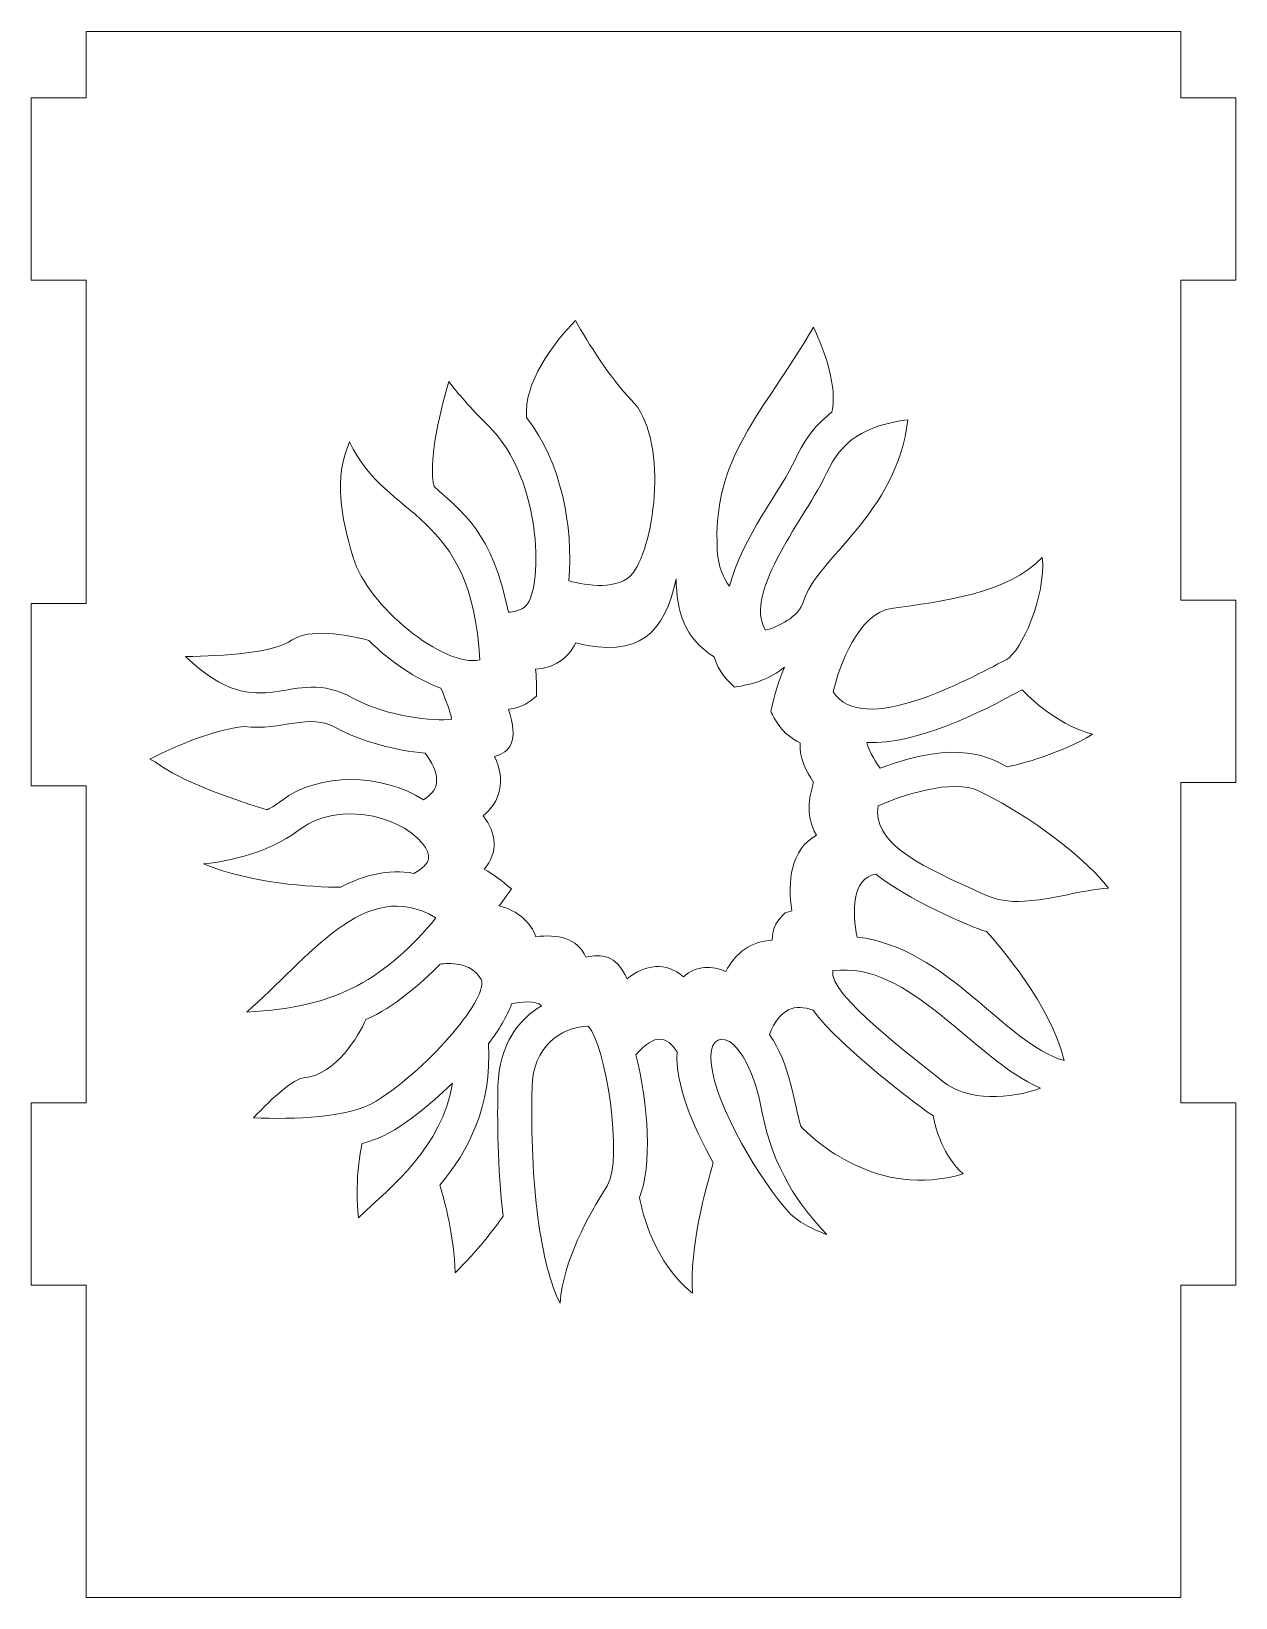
# Model space of a CAD drawing. Header units: inches. Extents: x 88 to 800, y 166 to 766.
# Drawn here: x 612.8 to 799.9, y 450.5 to 694 of the extents above; entities that cross this region are included whole.
import ezdxf

# ---------------------------------------------------------------- set-up
doc = ezdxf.new("R2010")
doc.units = ezdxf.units.IN
doc.header["$MEASUREMENT"] = 0
doc.layers.add('_U+0421_U+043B_U+043E_U+0439 1', color=7, linetype='Continuous')

# ---------------------------------------------------------------- blocks, each defined once
blk = doc.blocks.new('block 2')
at = {"layer": '_U+0421_U+043B_U+043E_U+0439 1', "color": 1, "lineweight": 9, "true_color": 0xff0000}
for points, knots in [([(799.89, 655.32), (799.89, 655.32), (799.89, 683.65), (799.89, 683.65), (799.89, 683.65), (791.39, 683.65), (791.39, 683.65), (791.39, 683.65), (791.39, 693.97), (791.39, 693.97), (791.39, 693.97), (621.31, 693.97), (621.31, 693.97), (621.31, 693.97), (621.31, 683.65), (621.31, 683.65), (621.31, 683.65), (612.81, 683.65), (612.81, 683.65), (612.81, 683.65), (612.81, 655.32), (612.81, 655.32), (612.81, 655.32), (621.31, 655.32), (621.31, 655.32), (621.31, 655.32), (621.31, 605.03), (621.31, 605.03), (621.31, 605.03), (612.81, 605.03), (612.81, 605.03), (612.81, 605.03), (612.81, 576.7), (612.81, 576.7), (612.81, 576.7), (621.31, 576.7), (621.31, 576.7), (621.31, 576.7), (621.31, 527.44), (621.31, 527.44), (621.31, 527.44), (612.81, 527.44), (612.81, 527.44), (612.81, 527.44), (612.81, 499.11), (612.81, 499.11), (612.81, 499.11), (621.31, 499.11), (621.31, 499.11), (621.31, 499.11), (621.31, 450.54), (621.31, 450.54), (621.31, 450.54), (791.39, 450.54), (791.39, 450.54), (791.39, 450.54), (791.39, 499.13), (791.39, 499.13), (791.39, 499.13), (799.89, 499.13), (799.89, 499.13), (799.89, 499.13), (799.89, 527.45), (799.89, 527.45), (799.89, 527.45), (791.39, 527.45), (791.39, 527.45), (791.39, 527.45), (791.39, 577.23), (791.39, 577.23), (791.39, 577.23), (799.89, 577.23), (799.89, 577.23), (799.89, 577.23), (799.89, 605.55), (799.89, 605.55), (799.89, 605.55), (791.39, 605.55), (791.39, 605.55), (791.39, 605.55), (791.39, 655.32), (791.39, 655.32), (791.39, 655.32), (799.89, 655.32), (799.89, 655.32), (799.89, 655.32), (799.89, 655.32), (799.89, 655.32)], [0, 0, 0, 0, 1, 1, 1, 2, 2, 2, 3, 3, 3, 4, 4, 4, 5, 5, 5, 6, 6, 6, 7, 7, 7, 8, 8, 8, 9, 9, 9, 10, 10, 10, 11, 11, 11, 12, 12, 12, 13, 13, 13, 14, 14, 14, 15, 15, 15, 16, 16, 16, 17, 17, 17, 18, 18, 18, 19, 19, 19, 20, 20, 20, 21, 21, 21, 22, 22, 22, 23, 23, 23, 24, 24, 24, 25, 25, 25, 26, 26, 26, 27, 27, 27, 28, 28, 28, 29, 29, 29, 29]), ([(697.32, 649.03), (699.29, 645.59), (702.69, 640.07), (706.01, 636.71), (711.77, 630.88), (709.79, 614.37), (706.25, 609.78), (704.12, 607.02), (699.08, 607.85), (696.29, 608.57), (697.02, 617.13), (695.13, 627.01), (689.74, 633.95), (689.25, 639.3), (693.85, 645.42), (697.32, 649.03)], [0, 0, 0, 0, 1, 1, 1, 2, 2, 2, 3, 3, 3, 4, 4, 4, 5, 5, 5, 5]), ([(737.18, 634.79), (734.95, 633.1), (732.98, 630.76), (731.5, 627.49), (729.42, 622.92), (723.12, 615.12), (721.26, 607.72), (720.31, 609.01), (719.5, 610.79), (719.37, 613.21), (718.58, 627.89), (726.25, 634.14), (734.3, 647.98), (736.17, 644.02), (738.01, 638.66), (737.18, 634.79)], [0, 0, 0, 0, 1, 1, 1, 2, 2, 2, 3, 3, 3, 4, 4, 4, 5, 5, 5, 5]), ([(675.37, 623.21), (674.5, 626.86), (675.93, 633.76), (677.68, 639.55), (679.04, 637.71), (680.98, 635.46), (683.73, 632.76), (692.47, 624.23), (692.34, 606.51), (689.36, 604.43), (688.65, 603.93), (687.73, 603.74), (686.91, 603.69), (684.56, 615.97), (679.6, 619.45), (675.37, 623.21)], [0, 0, 0, 0, 1, 1, 1, 2, 2, 2, 3, 3, 3, 4, 4, 4, 5, 5, 5, 5]), ([(732.79, 605.49), (732.01, 602.81), (728.76, 601.46), (726.85, 600.88), (723.23, 606.89), (733.35, 618.73), (736.33, 625.3), (738.59, 630.28), (742.24, 632.74), (748.96, 633.6), (747.31, 619.03), (734.62, 611.83), (732.79, 605.49)], [0, 0, 0, 0, 1, 1, 1, 2, 2, 2, 3, 3, 3, 4, 4, 4, 4]), ([(662.81, 612.19), (660.9, 618.78), (659.72, 624.29), (662.25, 630.15), (667.94, 617.91), (681.31, 619.73), (682.46, 596.29), (676.97, 595.02), (664.99, 604.66), (662.81, 612.19)], [0, 0, 0, 0, 1, 1, 1, 2, 2, 2, 3, 3, 3, 3]), ([(764.22, 596.31), (758.08, 593.11), (742, 584.26), (737.34, 591.3), (738.33, 595.39), (741.32, 603.54), (746.39, 604.27), (754.19, 605.36), (764.44, 606.52), (769.85, 612.21), (770.43, 606.16), (766.59, 597.54), (764.22, 596.31)], [0, 0, 0, 0, 1, 1, 1, 2, 2, 2, 3, 3, 3, 4, 4, 4, 4]), ([(734.77, 569.02), (730.74, 566.86), (730.24, 561.8), (730.96, 557.26), (730.52, 557.18), (730.39, 557.13), (729.93, 556.99), (728.78, 555.9), (727.84, 554.74), (727.89, 552.7), (724.61, 552.65), (722.2, 550.7), (720.68, 547.86), (718.71, 548.77), (716.06, 548.87), (714.13, 547.04), (711.35, 549.39), (708.17, 548.98), (705.36, 546.74), (703.53, 550.54), (701.48, 550.56), (698.93, 550.08), (697.66, 553.08), (694.44, 553.7), (691.19, 553.25), (690.46, 555.36), (688.46, 557.35), (685.45, 558.05), (686.1, 558.88), (686.3, 559.18), (687.41, 560.69), (685.67, 562.08), (684.78, 562.85), (683.16, 563.78), (685.38, 566.32), (685.1, 569.36), (683, 572.05), (685.64, 574.2), (686.57, 577.5), (684.78, 581.29), (687.13, 581.92), (688.62, 583.59), (686.91, 588.63), (689.2, 588.87), (690.25, 589.84), (691.27, 590.64), (691.29, 591.74), (691.32, 592.74), (691.15, 594.82), (693.93, 595.07), (696.19, 596.43), (697.37, 598.92), (707.25, 596.44), (711.17, 600.52), (712.98, 608.88), (713.02, 603.81), (714.28, 599.6), (718.89, 596.75), (719.56, 594.33), (721, 593.08), (722.05, 592.04), (724.86, 592.49), (727.53, 593.29), (729.83, 595.16), (728.81, 592.84), (728.15, 590.63), (727.69, 588.26), (728.24, 587.16), (729.27, 584.79), (732.25, 583.38), (732.02, 581.27), (733.15, 579), (734.32, 577.25), (733.87, 575.67), (732.81, 572.53), (734.77, 569.02)], [0, 0, 0, 0, 1, 1, 1, 2, 2, 2, 3, 3, 3, 4, 4, 4, 5, 5, 5, 6, 6, 6, 7, 7, 7, 8, 8, 8, 9, 9, 9, 10, 10, 10, 11, 11, 11, 12, 12, 12, 13, 13, 13, 14, 14, 14, 15, 15, 15, 16, 16, 16, 17, 17, 17, 18, 18, 18, 19, 19, 19, 20, 20, 20, 21, 21, 21, 22, 22, 22, 23, 23, 23, 24, 24, 24, 25, 25, 25, 25]), ([(662.84, 590.31), (653, 595.84), (648.78, 585.31), (636.78, 596.79), (642.69, 596.88), (650.56, 597.4), (653.34, 599.38), (655.84, 601.16), (661.7, 600.32), (665.23, 599.29), (668.58, 596.01), (672.57, 593.29), (676.42, 591.89), (677.26, 590.06), (677.92, 588.13), (678.1, 587.08), (675.51, 586.67), (667.9, 587.47), (662.84, 590.31)], [0, 0, 0, 0, 1, 1, 1, 2, 2, 2, 3, 3, 3, 4, 4, 4, 5, 5, 5, 6, 6, 6, 6]), ([(764.37, 579.64), (761.86, 580.98), (756.98, 584.13), (744.67, 579.47), (743.57, 580.99), (742.79, 582.5), (742.59, 583.42), (750.43, 583.17), (759.85, 587.92), (766.73, 591.64), (768.87, 589.43), (772.78, 586.03), (777.67, 584.74), (772.71, 581.69), (766.61, 580.14), (764.37, 579.64)], [0, 0, 0, 0, 1, 1, 1, 2, 2, 2, 3, 3, 3, 4, 4, 4, 5, 5, 5, 5]), ([(651.66, 574.4), (650.97, 573.87), (650.22, 573.4), (649.43, 572.96), (634.36, 577.72), (633.47, 579.79), (631.21, 580.88), (635.51, 583.03), (641.32, 585.5), (645.88, 585.92), (651.78, 585.21), (655.86, 588.15), (660.25, 585.69), (663.92, 583.62), (669.4, 582.18), (674, 581.79), (676.13, 578.79), (676.68, 576.3), (673.72, 574.56), (667.2, 578.65), (657.59, 578.88), (651.66, 574.4)], [0, 0, 0, 0, 1, 1, 1, 2, 2, 2, 3, 3, 3, 4, 4, 4, 5, 5, 5, 6, 6, 6, 7, 7, 7, 7]), ([(780.15, 560.8), (778.02, 560.67), (775.88, 560.23), (773.76, 559.79), (764.59, 557.9), (763.04, 558.81), (759.04, 560.63), (749.76, 564.82), (743.59, 568.08), (744.33, 573.6), (748.02, 575.22), (755.89, 577.9), (760.04, 575.9), (765.91, 573.07), (774.98, 567.2), (780.15, 560.8)], [0, 0, 0, 0, 1, 1, 1, 2, 2, 2, 3, 3, 3, 4, 4, 4, 5, 5, 5, 5]), ([(660.89, 560.97), (656.35, 560.92), (646.82, 561.59), (639.53, 564.6), (645.4, 565.14), (650.74, 567.05), (654.86, 570.17), (659.81, 573.92), (669.6, 572.65), (673.56, 567.76), (675, 565.97), (675.09, 564.64), (672.25, 563.11), (668.19, 563.83), (664.4, 562.83), (660.89, 560.97)], [0, 0, 0, 0, 1, 1, 1, 2, 2, 2, 3, 3, 3, 4, 4, 4, 5, 5, 5, 5]), ([(646.28, 541.56), (655.81, 549.73), (664.57, 562.86), (675.67, 556.19), (667.98, 547), (660.53, 542.16), (646.28, 541.56)], [0, 0, 0, 0, 1, 1, 1, 2, 2, 2, 2]), ([(773.26, 534.03), (763.99, 536.6), (755.15, 551.58), (741.07, 553.21), (740.37, 557.02), (740.16, 562.29), (743.99, 563), (748.47, 559.24), (758.79, 554.73), (761.17, 554.08), (763.25, 551.8), (771.13, 542.7), (773.26, 534.03)], [0, 0, 0, 0, 1, 1, 1, 2, 2, 2, 3, 3, 3, 4, 4, 4, 4]), ([(655.15, 531.33), (660.25, 531.84), (663.59, 537.85), (664.78, 540.37), (669.18, 542.36), (673.27, 545.88), (676.32, 549), (677.45, 549.17), (681.14, 549.45), (682.67, 546.6), (683.99, 544.15), (675.09, 533.18), (666.35, 527.69), (662.21, 525.1), (653.49, 524.84), (647.34, 525.12), (650.39, 528.42), (653.62, 531.18), (655.15, 531.33)], [0, 0, 0, 0, 1, 1, 1, 2, 2, 2, 3, 3, 3, 4, 4, 4, 5, 5, 5, 6, 6, 6, 6]), ([(754.37, 530.8), (750.54, 533.96), (736.32, 544.44), (737.33, 547.99), (749.4, 549.52), (758.97, 534.34), (769.59, 529.7), (764.93, 528.06), (758.26, 527.58), (754.37, 530.8)], [0, 0, 0, 0, 1, 1, 1, 2, 2, 2, 3, 3, 3, 3]), ([(676.27, 514.67), (680.71, 519.97), (684.36, 526.88), (683.83, 536.65), (685.41, 538.71), (686.7, 540.82), (687.42, 542.84), (688.57, 543.07), (691.36, 543.47), (692.05, 542.52), (688.58, 540.45), (685.47, 536.63), (685.3, 530.06), (685.18, 525.06), (685.2, 517.32), (686.11, 509.81), (684.81, 508), (681.96, 504.24), (678.63, 501.03), (678.52, 506.53), (677.05, 512.08), (676.27, 514.67)], [0, 0, 0, 0, 1, 1, 1, 2, 2, 2, 3, 3, 3, 4, 4, 4, 5, 5, 5, 6, 6, 6, 7, 7, 7, 7]), ([(752.92, 525.4), (753.32, 523.23), (754.43, 519.24), (757.55, 516.4), (744.23, 512.4), (734.36, 521.68), (732.33, 523.8), (731.31, 527.19), (730.78, 533.35), (727.45, 538.09), (729.09, 542.2), (731.44, 542.86), (734.25, 541.84), (738.17, 536.33), (751.51, 526.21), (752.92, 525.4)], [0, 0, 0, 0, 1, 1, 1, 2, 2, 2, 3, 3, 3, 4, 4, 4, 5, 5, 5, 5]), ([(690.6, 529.93), (690.76, 536.04), (694.83, 539.23), (699.29, 539.34), (702.01, 536.71), (704.81, 518.54), (702.28, 514.55), (699.19, 509.71), (695.51, 503.08), (694.94, 496.3), (691.97, 502.07), (690.22, 514.74), (690.6, 529.93)], [0, 0, 0, 0, 1, 1, 1, 2, 2, 2, 3, 3, 3, 4, 4, 4, 4]), ([(715.52, 497.85), (709.62, 502.58), (707.73, 510.33), (707.27, 512.72), (709.27, 517.42), (708.67, 527.42), (706.72, 534.9), (709.79, 538.39), (711.5, 537.76), (713.12, 535.38), (712.81, 530.47), (715.51, 523.88), (718.75, 518.13), (717.58, 514.29), (715.04, 505.01), (715.52, 497.85)], [0, 0, 0, 0, 1, 1, 1, 2, 2, 2, 3, 3, 3, 4, 4, 4, 5, 5, 5, 5]), ([(736.36, 506.99), (734.02, 507.84), (731.86, 508.96), (730.49, 510.43), (726.33, 514.88), (719.07, 526.95), (718.4, 533.61), (717.78, 539.86), (723.94, 538.87), (726.36, 525.91), (727.92, 517.49), (732.21, 511.26), (736.36, 506.99)], [0, 0, 0, 0, 1, 1, 1, 2, 2, 2, 3, 3, 3, 4, 4, 4, 4]), ([(664.2, 521.13), (666.88, 521.87), (670.31, 522.96), (678.24, 530.52), (676.51, 520.47), (668.98, 514.64), (663.62, 509.58), (663.09, 514.98), (663.78, 519.2), (664.2, 521.13)], [0, 0, 0, 0, 1, 1, 1, 2, 2, 2, 3, 3, 3, 3])]:
    blk.add_open_spline(points, degree=3, knots=knots, dxfattribs=at)

msp = doc.modelspace()

# ---------------------------------------------------------------- block references
at = {"layer": '_U+0421_U+043B_U+043E_U+0439 1'}
msp.add_blockref('block 2', (0, 0), dxfattribs=at)

doc.saveas('drawing.dxf')
